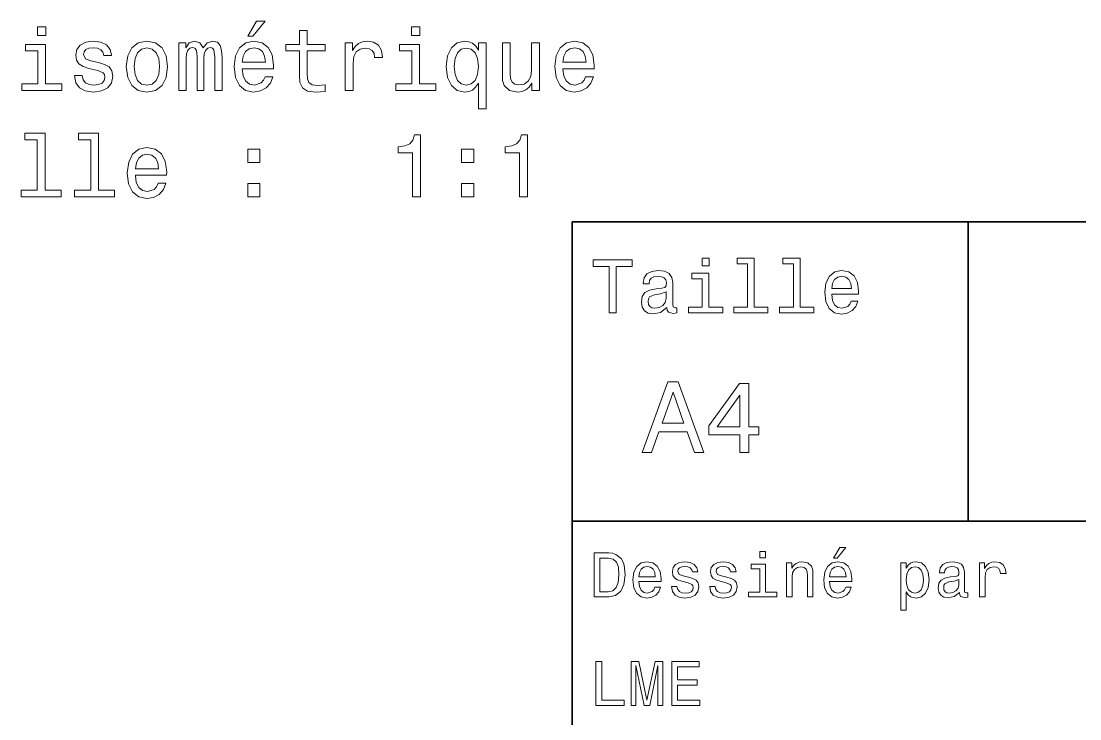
# Model space of a CAD drawing. Extents: x 0 to 297, y 0 to 210.
# Drawn here: x 65.7 to 125.8, y 41.8 to 81.4 of the extents above; entities that cross this region are included whole.
import ezdxf

# ---------------------------------------------------------------- set-up
doc = ezdxf.new("R2010")
doc.units = 0

msp = doc.modelspace()

# ---------------------------------------------------------------- linework, layer by layer
at = {"color": 7, "lineweight": 35}
for p, q in [((97, 10), (97, 70)), ((97, 70), (287, 70)), ((97, 53), (162, 53))]:
    msp.add_line(p, q, dxfattribs=at)
at = {"color": 7, "lineweight": 35, "ltscale": 0.425}
msp.add_line((119.5, 53), (119.5, 70), dxfattribs=at)
at = {"color": 7, "lineweight": 13}
for points in [[(78.569778, 80.54734), (78.867325, 80.54734), (79.568336, 81.404686), (79.074097, 81.404686)], [(67.101479, 81.09201), (66.632462, 81.09201), (66.632462, 80.587685), (67.101479, 80.587685)], [(81.504936, 79.710167), (81.504936, 78.353539), (81.535194, 77.914772), (81.676407, 77.612183), (81.958824, 77.435669), (82.437935, 77.375153), (82.962433, 77.400368), (82.962433, 77.783653), (82.579147, 77.753387), (82.231163, 77.793739), (82.044563, 77.919815), (81.963867, 78.13163), (81.948738, 78.429184), (81.948738, 79.710167), (82.962433, 79.710167), (82.962433, 80.088402), (81.948738, 80.088402), (81.948738, 80.880196), (81.504936, 80.880196), (81.504936, 80.088402), (80.738365, 80.088402), (80.738365, 79.710167)], [(88.353638, 81.09201), (87.884613, 81.09201), (87.884613, 80.587685), (88.353638, 80.587685)], [(67.086349, 77.84417), (67.086349, 80.088402), (65.946579, 80.088402), (65.946579, 79.710167), (66.642548, 79.710167), (66.642548, 77.84417), (65.734764, 77.84417), (65.734764, 77.47097), (68.004219, 77.47097), (68.004219, 77.84417)], [(70.092117, 79.0495), (69.663437, 79.150368), (69.345718, 79.266357), (69.239807, 79.503387), (69.270065, 79.669815), (69.375977, 79.790855), (69.54744, 79.866501), (69.794563, 79.896759), (70.031593, 79.866501), (70.218193, 79.775726), (70.339233, 79.639557), (70.389664, 79.458), (70.82338, 79.458), (70.82338, 79.468086), (70.747734, 79.795898), (70.540962, 80.053101), (70.218193, 80.214485), (69.794563, 80.275002), (69.365891, 80.214485), (69.053207, 80.048058), (68.856522, 79.800941), (68.796005, 79.488258), (68.841393, 79.185669), (68.982605, 78.973854), (69.214592, 78.822556), (69.55249, 78.716644), (70.046722, 78.595612), (70.349319, 78.469528), (70.430008, 78.368668), (70.460266, 78.217369), (70.414879, 78.030769), (70.293839, 77.889557), (70.097153, 77.798782), (69.834908, 77.768524), (69.557533, 77.798782), (69.355804, 77.904686), (69.219635, 78.076157), (69.164154, 78.313187), (68.735481, 78.313187), (68.806091, 77.909729), (69.012863, 77.617226), (69.340668, 77.440712), (69.794563, 77.375153), (70.268623, 77.440712), (70.616608, 77.617226), (70.828423, 77.899643), (70.904068, 78.267799), (70.848595, 78.585526), (70.692261, 78.802383), (70.435051, 78.943596)], [(71.670639, 78.822556), (71.751335, 78.207283), (71.983322, 77.753387), (72.351479, 77.47097), (72.845718, 77.375153), (73.334908, 77.47097), (73.703064, 77.748344), (73.935051, 78.20224), (74.020782, 78.822556), (73.935051, 79.437828), (73.703064, 79.896759), (73.334908, 80.174141), (72.845718, 80.275002), (72.351479, 80.174141), (71.983322, 79.891716), (71.751335, 79.437828)], [(74.661278, 77.47097), (75.069778, 77.47097), (75.069778, 79.281487), (75.094994, 79.553825), (75.170647, 79.750511), (75.286636, 79.866501), (75.437935, 79.911896), (75.558975, 79.871544), (75.639664, 79.770683), (75.680008, 79.599213), (75.695137, 79.372269), (75.695137, 77.47097), (76.078423, 77.47097), (76.078423, 79.281487), (76.103638, 79.548782), (76.179291, 79.745468), (76.300323, 79.866501), (76.451622, 79.911896), (76.572662, 79.871544), (76.653351, 79.770683), (76.703781, 79.372269), (76.703781, 77.47097), (77.112289, 77.47097), (77.112289, 79.34201), (77.087067, 79.730339), (77.006378, 80.027885), (76.844994, 80.209442), (76.582748, 80.275002), (76.275108, 80.174141), (76.038078, 79.88163), (75.851479, 80.169098), (75.538803, 80.275002), (75.251335, 80.174141), (75.054649, 79.891716), (75.054649, 80.179184), (74.661278, 80.179184)], [(78.262146, 78.696472), (80.037354, 78.696472), (80.042404, 78.903244), (79.961708, 79.483215), (79.739807, 79.916939), (79.38678, 80.179184), (78.917763, 80.275002), (78.458832, 80.174141), (78.105804, 79.891716), (77.87886, 79.432785), (77.798164, 78.827599), (77.87381, 78.207283), (78.100754, 77.753387), (78.448746, 77.47097), (78.902634, 77.375153), (79.296005, 77.440712), (79.618774, 77.612183), (79.855804, 77.884514), (79.991966, 78.247627), (79.553207, 78.247627), (79.462433, 78.045898), (79.331306, 77.8946), (78.958107, 77.773567), (78.670639, 77.829041), (78.453781, 78.005554), (78.312576, 78.293015), (78.262146, 78.681343)], [(84.112282, 77.47097), (84.556091, 77.47097), (84.556091, 79.019241), (84.601479, 79.392441), (84.73764, 79.659729), (84.959549, 79.821114), (85.257095, 79.876587), (85.479004, 79.841286), (85.645424, 79.740425), (85.746292, 79.568954), (85.781593, 79.336967), (86.230438, 79.336967), (86.169922, 79.745468), (86.003494, 80.037971), (85.72612, 80.214485), (85.34787, 80.275002), (85.090668, 80.234657), (84.868767, 80.133797), (84.672081, 79.962326), (84.515739, 79.730339), (84.515739, 80.179184), (84.112282, 80.179184)], [(88.338509, 77.84417), (88.338509, 80.088402), (87.198738, 80.088402), (87.198738, 79.710167), (87.894699, 79.710167), (87.894699, 77.84417), (86.986923, 77.84417), (86.986923, 77.47097), (89.256378, 77.47097), (89.256378, 77.84417)], [(91.682167, 79.760597), (91.525826, 79.987541), (91.349319, 80.148926), (91.14254, 80.2397), (90.90551, 80.275002), (90.476837, 80.174141), (90.143982, 79.891716), (89.927124, 79.437828), (89.851471, 78.827599), (89.927124, 78.212326), (90.143982, 77.75843), (90.476837, 77.47097), (90.90551, 77.375153), (91.14254, 77.405411), (91.344269, 77.491142), (91.520782, 77.647484), (91.682167, 77.884514), (91.682167, 76.421982), (92.125977, 76.421982), (92.125977, 80.179184), (91.682167, 80.179184)], [(95.141815, 80.179184), (94.698013, 80.179184), (94.698013, 78.615784), (94.647583, 78.25267), (94.501328, 77.990425), (94.274384, 77.829041), (93.976837, 77.77861), (93.739807, 77.818954), (93.588501, 77.939987), (93.502769, 78.146759), (93.482597, 78.43927), (93.482597, 80.179184), (93.038795, 80.179184), (93.038795, 78.398926), (93.053925, 78.040855), (93.14975, 77.743301), (93.442253, 77.47097), (93.91127, 77.375153), (94.163437, 77.410454), (94.380295, 77.501228), (94.566895, 77.65757), (94.718185, 77.884514), (94.718185, 77.47097), (95.141815, 77.47097)], [(96.478271, 78.696472), (98.253494, 78.696472), (98.25853, 78.903244), (98.177841, 79.483215), (97.95594, 79.916939), (97.602913, 80.179184), (97.133896, 80.275002), (96.674957, 80.174141), (96.32193, 79.891716), (96.094986, 79.432785), (96.014297, 78.827599), (96.089951, 78.207283), (96.316895, 77.753387), (96.664871, 77.47097), (97.118759, 77.375153), (97.512138, 77.440712), (97.8349, 77.612183), (98.07193, 77.884514), (98.208099, 78.247627), (97.769341, 78.247627), (97.678558, 78.045898), (97.54744, 77.8946), (97.17424, 77.773567), (96.88678, 77.829041), (96.669922, 78.005554), (96.528702, 78.293015), (96.478271, 78.681343)], [(72.124535, 78.827599), (72.169922, 79.281487), (72.311134, 79.609299), (72.538078, 79.811028), (72.845718, 79.88163), (73.148308, 79.811028), (73.375252, 79.614342), (73.516464, 79.281487), (73.566895, 78.827599), (73.516464, 78.368668), (73.375252, 78.035812), (73.148308, 77.834084), (72.845718, 77.768524), (72.538078, 77.834084), (72.311134, 78.035812), (72.169922, 78.368668)], [(78.262146, 79.069672), (78.317619, 79.417656), (78.453781, 79.674858), (78.660553, 79.8312), (78.932892, 79.886673), (79.20018, 79.8312), (79.406952, 79.674858), (79.533035, 79.417656), (79.578423, 79.069672)], [(90.305367, 78.827599), (90.350754, 79.276443), (90.491966, 79.604256), (90.703781, 79.805984), (90.981155, 79.876587), (91.273666, 79.805984), (91.495567, 79.609299), (91.626694, 79.281487), (91.677124, 78.827599), (91.626694, 78.368668), (91.495567, 78.040855), (91.273666, 77.839127), (90.981155, 77.773567), (90.703781, 77.839127), (90.491966, 78.040855), (90.350754, 78.373711)], [(96.478271, 79.069672), (96.533752, 79.417656), (96.669922, 79.674858), (96.876694, 79.8312), (97.149025, 79.886673), (97.416321, 79.8312), (97.623093, 79.674858), (97.749168, 79.417656), (97.794556, 79.069672)], [(66.612289, 74.671982), (66.612289, 71.79734), (65.699463, 71.79734), (65.699463, 71.424141), (67.963867, 71.424141), (67.963867, 71.79734), (67.056091, 71.79734), (67.056091, 75.045181), (65.916321, 75.045181), (65.916321, 74.671982)], [(69.648308, 74.671982), (69.648308, 71.79734), (68.735481, 71.79734), (68.735481, 71.424141), (70.999893, 71.424141), (70.999893, 71.79734), (70.092117, 71.79734), (70.092117, 75.045181), (68.952347, 75.045181), (68.952347, 74.671982)], [(87.935051, 71.424141), (88.393982, 71.424141), (88.393982, 74.949356), (88.051041, 74.949356), (87.960266, 74.641724), (87.778709, 74.434952), (87.501328, 74.313911), (87.118042, 74.273567), (87.118042, 73.915497), (87.935051, 73.915497)], [(94.007095, 71.424141), (94.466026, 71.424141), (94.466026, 74.949356), (94.123093, 74.949356), (94.03231, 74.641724), (93.850754, 74.434952), (93.57338, 74.313911), (93.190094, 74.273567), (93.190094, 73.915497), (94.007095, 73.915497)], [(72.190094, 72.649643), (73.965309, 72.649643), (73.970352, 72.856415), (73.889664, 73.436386), (73.667763, 73.87011), (73.314735, 74.132355), (72.845718, 74.228172), (72.38678, 74.127312), (72.033752, 73.844887), (71.806808, 73.385956), (71.72612, 72.780769), (71.801765, 72.160454), (72.028709, 71.706558), (72.376694, 71.424141), (72.830582, 71.328323), (73.223953, 71.393883), (73.546722, 71.565353), (73.783752, 71.837685), (73.919922, 72.200798), (73.481163, 72.200798), (73.390381, 71.999069), (73.259262, 71.847771), (72.886063, 71.726738), (72.598595, 71.782211), (72.381737, 71.958725), (72.240524, 72.246185), (72.190094, 72.634514)], [(78.569778, 73.380913), (79.265747, 73.380913), (79.265747, 74.132355), (78.569778, 74.132355)], [(90.713867, 73.380913), (91.409836, 73.380913), (91.409836, 74.132355), (90.713867, 74.132355)], [(72.190094, 73.022842), (72.245575, 73.370827), (72.381737, 73.628029), (72.588509, 73.78437), (72.860847, 73.839844), (73.128136, 73.78437), (73.334908, 73.628029), (73.460991, 73.370827), (73.506378, 73.022842)], [(78.569778, 71.424141), (79.265747, 71.424141), (79.265747, 72.175583), (78.569778, 72.175583)], [(90.713867, 71.424141), (91.409836, 71.424141), (91.409836, 72.175583), (90.713867, 72.175583)], [(99.102303, 64.837173), (99.5, 64.837173), (99.5, 67.47406), (100.407784, 67.47406), (100.407784, 67.837173), (98.190201, 67.837173), (98.190201, 67.47406), (99.102303, 67.47406)], [(104.786743, 67.940918), (104.384727, 67.940918), (104.384727, 67.508644), (104.786743, 67.508644)], [(106.969742, 67.621033), (106.969742, 65.157059), (106.187317, 65.157059), (106.187317, 64.837173), (108.128242, 64.837173), (108.128242, 65.157059), (107.350143, 65.157059), (107.350143, 67.940918), (106.373199, 67.940918), (106.373199, 67.621033)], [(109.572044, 67.621033), (109.572044, 65.157059), (108.789627, 65.157059), (108.789627, 64.837173), (110.730545, 64.837173), (110.730545, 65.157059), (109.952454, 65.157059), (109.952454, 67.940918), (108.975502, 67.940918), (108.975502, 67.621033)], [(102.387611, 65.139771), (102.387611, 65.126801), (102.409225, 64.979828), (102.47406, 64.876076), (102.746399, 64.793945), (102.958214, 64.828529), (102.958214, 65.122475), (102.867432, 65.109505), (102.746399, 65.165703), (102.724785, 65.338615), (102.724785, 66.540344), (102.672913, 66.84726), (102.521614, 67.0634), (102.257927, 67.193085), (101.886169, 67.240631), (101.523056, 67.188759), (101.255043, 67.041786), (101.086456, 66.812675), (101.030258, 66.510086), (101.030258, 66.484146), (101.371758, 66.484146), (101.402016, 66.665703), (101.497116, 66.795387), (101.65274, 66.873199), (101.873199, 66.903458), (102.085014, 66.881844), (102.236313, 66.817001), (102.327087, 66.704605), (102.357346, 66.548988), (102.340057, 66.367432), (102.270897, 66.276657), (102.097984, 66.233429), (101.773773, 66.198845), (101.402016, 66.121033), (101.138329, 65.982704), (100.982712, 65.766571), (100.935158, 65.446686), (100.978386, 65.161385), (101.112389, 64.949562), (101.328529, 64.815559), (101.626801, 64.768013), (102.028816, 64.858788)], [(104.773773, 65.157059), (104.773773, 67.080688), (103.796829, 67.080688), (103.796829, 66.756485), (104.393372, 66.756485), (104.393372, 65.157059), (103.615273, 65.157059), (103.615273, 64.837173), (105.560516, 64.837173), (105.560516, 65.157059)], [(111.750717, 65.887604), (113.272339, 65.887604), (113.276657, 66.064842), (113.207497, 66.561958), (113.017288, 66.933716), (112.714699, 67.158501), (112.312683, 67.240631), (111.919312, 67.154175), (111.616714, 66.912102), (111.422188, 66.51873), (111.353027, 66), (111.41787, 65.4683), (111.612396, 65.079247), (111.91066, 64.837173), (112.299713, 64.755043), (112.636887, 64.811234), (112.913544, 64.958214), (113.116714, 65.191643), (113.233429, 65.502876), (112.857346, 65.502876), (112.779541, 65.329971), (112.667145, 65.200287), (112.34726, 65.096542), (112.100868, 65.144089), (111.914986, 65.295387), (111.793945, 65.541786), (111.750717, 65.874634)], [(111.750717, 66.207489), (111.798271, 66.50576), (111.914986, 66.726219), (112.092216, 66.860229), (112.325653, 66.907776), (112.554756, 66.860229), (112.731987, 66.726219), (112.840057, 66.50576), (112.878967, 66.207489)], [(102.344383, 65.649857), (102.292511, 65.425072), (102.154182, 65.252159), (101.946686, 65.139771), (101.691643, 65.100861), (101.527374, 65.122475), (101.41066, 65.191643), (101.337173, 65.312675), (101.315559, 65.481262), (101.332855, 65.632561), (101.402016, 65.740631), (101.678673, 65.861671), (102.028816, 65.913544), (102.344383, 66.017288)], [(100.982712, 56.9049), (101.51297, 56.9049), (101.933716, 58.080692), (103.530258, 58.080692), (103.951012, 56.9049), (104.492798, 56.9049), (103.028816, 60.910664), (102.440926, 60.910664)], [(106.521614, 56.9049), (107.040344, 56.9049), (107.040344, 57.896255), (107.610954, 57.896255), (107.610954, 58.357349), (107.040344, 58.357349), (107.040344, 60.818443), (106.515854, 60.818443), (104.763687, 58.403458), (104.763687, 57.896255), (106.521614, 57.896255)], [(102.118156, 58.570606), (102.734871, 60.334293), (103.351585, 58.570606)], [(105.247841, 58.357349), (106.521614, 60.149857), (106.521614, 58.357349)], [(99.080688, 51.190563), (98.248558, 51.190563), (98.248558, 48.690563), (99.080688, 48.690563), (99.473343, 48.769814), (99.765129, 49.011169), (99.945244, 49.40382), (100.010086, 49.940563), (99.952446, 50.488113), (99.880402, 50.70425), (99.779541, 50.877163), (99.487755, 51.111313), (99.296829, 51.168949)], [(107.992798, 51.27702), (107.657784, 51.27702), (107.657784, 50.916786), (107.992798, 50.916786)], [(111.84726, 50.88797), (112.059799, 50.88797), (112.560516, 51.500362), (112.207489, 51.500362)], [(99.055473, 50.891571), (99.329254, 50.837536), (99.516571, 50.671829), (99.628242, 50.376442), (99.664268, 49.940563), (99.624641, 49.519093), (99.51297, 49.223705), (99.322044, 49.047192), (99.055473, 48.989555), (98.583572, 48.989555), (98.583572, 50.891571)], [(100.784584, 49.565922), (102.052597, 49.565922), (102.056198, 49.713619), (101.998558, 50.127884), (101.840057, 50.437683), (101.587898, 50.625), (101.252884, 50.693443), (100.925072, 50.621399), (100.672913, 50.41967), (100.510803, 50.091862), (100.453171, 49.659584), (100.507202, 49.216499), (100.669312, 48.892292), (100.91787, 48.690563), (101.242073, 48.62212), (101.523056, 48.668949), (101.753601, 48.791428), (101.922913, 48.98595), (102.020172, 49.245319), (101.706772, 49.245319), (101.64193, 49.101227), (101.548271, 48.993156), (101.2817, 48.9067), (101.07637, 48.946327), (100.921471, 49.072407), (100.820602, 49.27774), (100.784584, 49.555115)], [(103.623199, 49.818085), (103.317001, 49.890129), (103.090057, 49.972984), (103.014412, 50.142292), (103.036026, 50.261169), (103.111671, 50.347622), (103.234146, 50.401657), (103.41066, 50.423271), (103.579971, 50.401657), (103.713257, 50.336815), (103.799713, 50.239555), (103.835732, 50.109871), (104.145531, 50.109871), (104.145531, 50.117077), (104.091499, 50.351227), (103.943802, 50.534943), (103.713257, 50.650219), (103.41066, 50.693443), (103.104469, 50.650219), (102.881126, 50.531342), (102.740631, 50.354828), (102.697403, 50.131485), (102.729828, 49.915348), (102.830688, 49.76405), (102.996399, 49.655983), (103.237755, 49.580334), (103.590775, 49.493877), (103.806915, 49.40382), (103.864555, 49.331772), (103.886169, 49.223705), (103.853745, 49.09042), (103.767288, 48.989555), (103.626801, 48.924713), (103.439484, 48.903099), (103.241356, 48.924713), (103.09726, 49.000362), (103, 49.122841), (102.960373, 49.292149), (102.654175, 49.292149), (102.704613, 49.003963), (102.852303, 48.795029), (103.086456, 48.668949), (103.41066, 48.62212), (103.749283, 48.668949), (103.997841, 48.795029), (104.149139, 48.996758), (104.203171, 49.259727), (104.163544, 49.486671), (104.051872, 49.641571), (103.868156, 49.742435)], [(105.791786, 49.818085), (105.485588, 49.890129), (105.258644, 49.972984), (105.182999, 50.142292), (105.204613, 50.261169), (105.280258, 50.347622), (105.40274, 50.401657), (105.579254, 50.423271), (105.748558, 50.401657), (105.881844, 50.336815), (105.9683, 50.239555), (106.004326, 50.109871), (106.314117, 50.109871), (106.314117, 50.117077), (106.260086, 50.351227), (106.112396, 50.534943), (105.881844, 50.650219), (105.579254, 50.693443), (105.273056, 50.650219), (105.049713, 50.531342), (104.909225, 50.354828), (104.865997, 50.131485), (104.898415, 49.915348), (104.999283, 49.76405), (105.164986, 49.655983), (105.406342, 49.580334), (105.759369, 49.493877), (105.975502, 49.40382), (106.033142, 49.331772), (106.054756, 49.223705), (106.022339, 49.09042), (105.935883, 48.989555), (105.795387, 48.924713), (105.60807, 48.903099), (105.409943, 48.924713), (105.265854, 49.000362), (105.168587, 49.122841), (105.12896, 49.292149), (104.822769, 49.292149), (104.873199, 49.003963), (105.020897, 48.795029), (105.255043, 48.668949), (105.579254, 48.62212), (105.91787, 48.668949), (106.166428, 48.795029), (106.317726, 48.996758), (106.371758, 49.259727), (106.33213, 49.486671), (106.220459, 49.641571), (106.036743, 49.742435)], [(107.981987, 48.957134), (107.981987, 50.560158), (107.16787, 50.560158), (107.16787, 50.289986), (107.664986, 50.289986), (107.664986, 48.957134), (107.016571, 48.957134), (107.016571, 48.690563), (108.637611, 48.690563), (108.637611, 48.957134)], [(109.181557, 48.690563), (109.498558, 48.690563), (109.498558, 49.807278), (109.530983, 50.063042), (109.635445, 50.250362), (109.797546, 50.365635), (110.013687, 50.408863), (110.1866, 50.372841), (110.29467, 50.275578), (110.348701, 50.113472), (110.366714, 49.897335), (110.366714, 48.690563), (110.683716, 48.690563), (110.683716, 49.962177), (110.669312, 50.217941), (110.604469, 50.430477), (110.39193, 50.625), (110.060516, 50.693443), (109.876801, 50.668228), (109.721901, 50.599785), (109.588615, 50.484512), (109.484146, 50.329613), (109.484146, 50.625), (109.181557, 50.625)], [(111.627518, 49.565922), (112.895531, 49.565922), (112.899132, 49.713619), (112.841499, 50.127884), (112.682999, 50.437683), (112.430832, 50.625), (112.095825, 50.693443), (111.768013, 50.621399), (111.515854, 50.41967), (111.353745, 50.091862), (111.296112, 49.659584), (111.350143, 49.216499), (111.512245, 48.892292), (111.760803, 48.690563), (112.085014, 48.62212), (112.365997, 48.668949), (112.596542, 48.791428), (112.765854, 48.98595), (112.863113, 49.245319), (112.549713, 49.245319), (112.484871, 49.101227), (112.391212, 48.993156), (112.124641, 48.9067), (111.919312, 48.946327), (111.764412, 49.072407), (111.663544, 49.27774), (111.627518, 49.555115)], [(115.986313, 50.326012), (115.986313, 50.625), (115.669312, 50.625), (115.669312, 47.941284), (115.986313, 47.941284), (115.986313, 48.98595), (116.097984, 48.816643), (116.22406, 48.704971), (116.541069, 48.62212), (116.843658, 48.690563), (117.081413, 48.895893), (117.236313, 49.2201), (117.293945, 49.659584), (117.236313, 50.095463), (117.081413, 50.41967), (116.843658, 50.621399), (116.541069, 50.693443), (116.368156, 50.671829), (116.220459, 50.603386), (116.094383, 50.488113)], [(119.005043, 48.942726), (119.005043, 48.931919), (119.023056, 48.809441), (119.077087, 48.722984), (119.304031, 48.654541), (119.480545, 48.683357), (119.480545, 48.928314), (119.4049, 48.917507), (119.304031, 48.96434), (119.286026, 49.108429), (119.286026, 50.109871), (119.242798, 50.365635), (119.116714, 50.54575), (118.896973, 50.65382), (118.587173, 50.693443), (118.284584, 50.650219), (118.061241, 50.52774), (117.920746, 50.336815), (117.873917, 50.084656), (117.873917, 50.063042), (118.158501, 50.063042), (118.183716, 50.21434), (118.26297, 50.322407), (118.392654, 50.387249), (118.57637, 50.412464), (118.752884, 50.394455), (118.878967, 50.34042), (118.954613, 50.246758), (118.979828, 50.117077), (118.965416, 49.965778), (118.907784, 49.890129), (118.763687, 49.854107), (118.493515, 49.825291), (118.183716, 49.760448), (117.963974, 49.645176), (117.834297, 49.465057), (117.79467, 49.19849), (117.830688, 48.960735), (117.942368, 48.784222), (118.122482, 48.67255), (118.37104, 48.632927), (118.706055, 48.708576)], [(120.143372, 48.690563), (120.460373, 48.690563), (120.460373, 49.796471), (120.492798, 50.063042), (120.590057, 50.253963), (120.748558, 50.369236), (120.961098, 50.408863), (121.119598, 50.383648), (121.238472, 50.3116), (121.310516, 50.189121), (121.335739, 50.023415), (121.656342, 50.023415), (121.613113, 50.315205), (121.49424, 50.524136), (121.296112, 50.650219), (121.02594, 50.693443), (120.842224, 50.664627), (120.683716, 50.592579), (120.543228, 50.4701), (120.431557, 50.304398), (120.431557, 50.625), (120.143372, 50.625)], [(100.784584, 49.832493), (100.824211, 50.081055), (100.921471, 50.264771), (101.069168, 50.376442), (101.263687, 50.416069), (101.454613, 50.376442), (101.602303, 50.264771), (101.69236, 50.081055), (101.724785, 49.832493)], [(111.627518, 49.832493), (111.667145, 50.081055), (111.764412, 50.264771), (111.912102, 50.376442), (112.106628, 50.416069), (112.297546, 50.376442), (112.445244, 50.264771), (112.535301, 50.081055), (112.567726, 49.832493)], [(116.48703, 48.9067), (116.274498, 48.953533), (116.119598, 49.097622), (116.022339, 49.331772), (115.989914, 49.659584), (116.022339, 49.983791), (116.119598, 50.217941), (116.274498, 50.358429), (116.48703, 50.408863), (116.681557, 50.358429), (116.836456, 50.21434), (116.933716, 49.98019), (116.969742, 49.659584), (116.933716, 49.335377), (116.836456, 49.097622), (116.681557, 48.953533)], [(118.969025, 49.367798), (118.925797, 49.180477), (118.810516, 49.036385), (118.637611, 48.942726), (118.425072, 48.910305), (118.288185, 48.928314), (118.190926, 48.98595), (118.129684, 49.086815), (118.111671, 49.227306), (118.126083, 49.353386), (118.183716, 49.443443), (118.414268, 49.544312), (118.706055, 49.587536), (118.969025, 49.673992)], [(98.353027, 42.530979), (99.959656, 42.530979), (99.959656, 42.833572), (98.684441, 42.833572), (98.684441, 45.030979), (98.353027, 45.030979)], [(100.352303, 42.530979), (100.629684, 42.530979), (100.629684, 44.80043), (101.097984, 42.530979), (101.407784, 42.530979), (101.872482, 44.80043), (101.872482, 42.530979), (102.153458, 42.530979), (102.153458, 45.030979), (101.713974, 45.030979), (101.252884, 42.826366), (100.795387, 45.030979), (100.352303, 45.030979)], [(102.664986, 42.530979), (104.25, 42.530979), (104.25, 42.833572), (102.996399, 42.833572), (102.996399, 43.680115), (104.113113, 43.680115), (104.113113, 43.979107), (102.996399, 43.979107), (102.996399, 44.728386), (104.221184, 44.728386), (104.221184, 45.030979), (102.664986, 45.030979)]]:
    msp.add_lwpolyline(points, close=True, dxfattribs=at)

doc.saveas('drawing.dxf')
